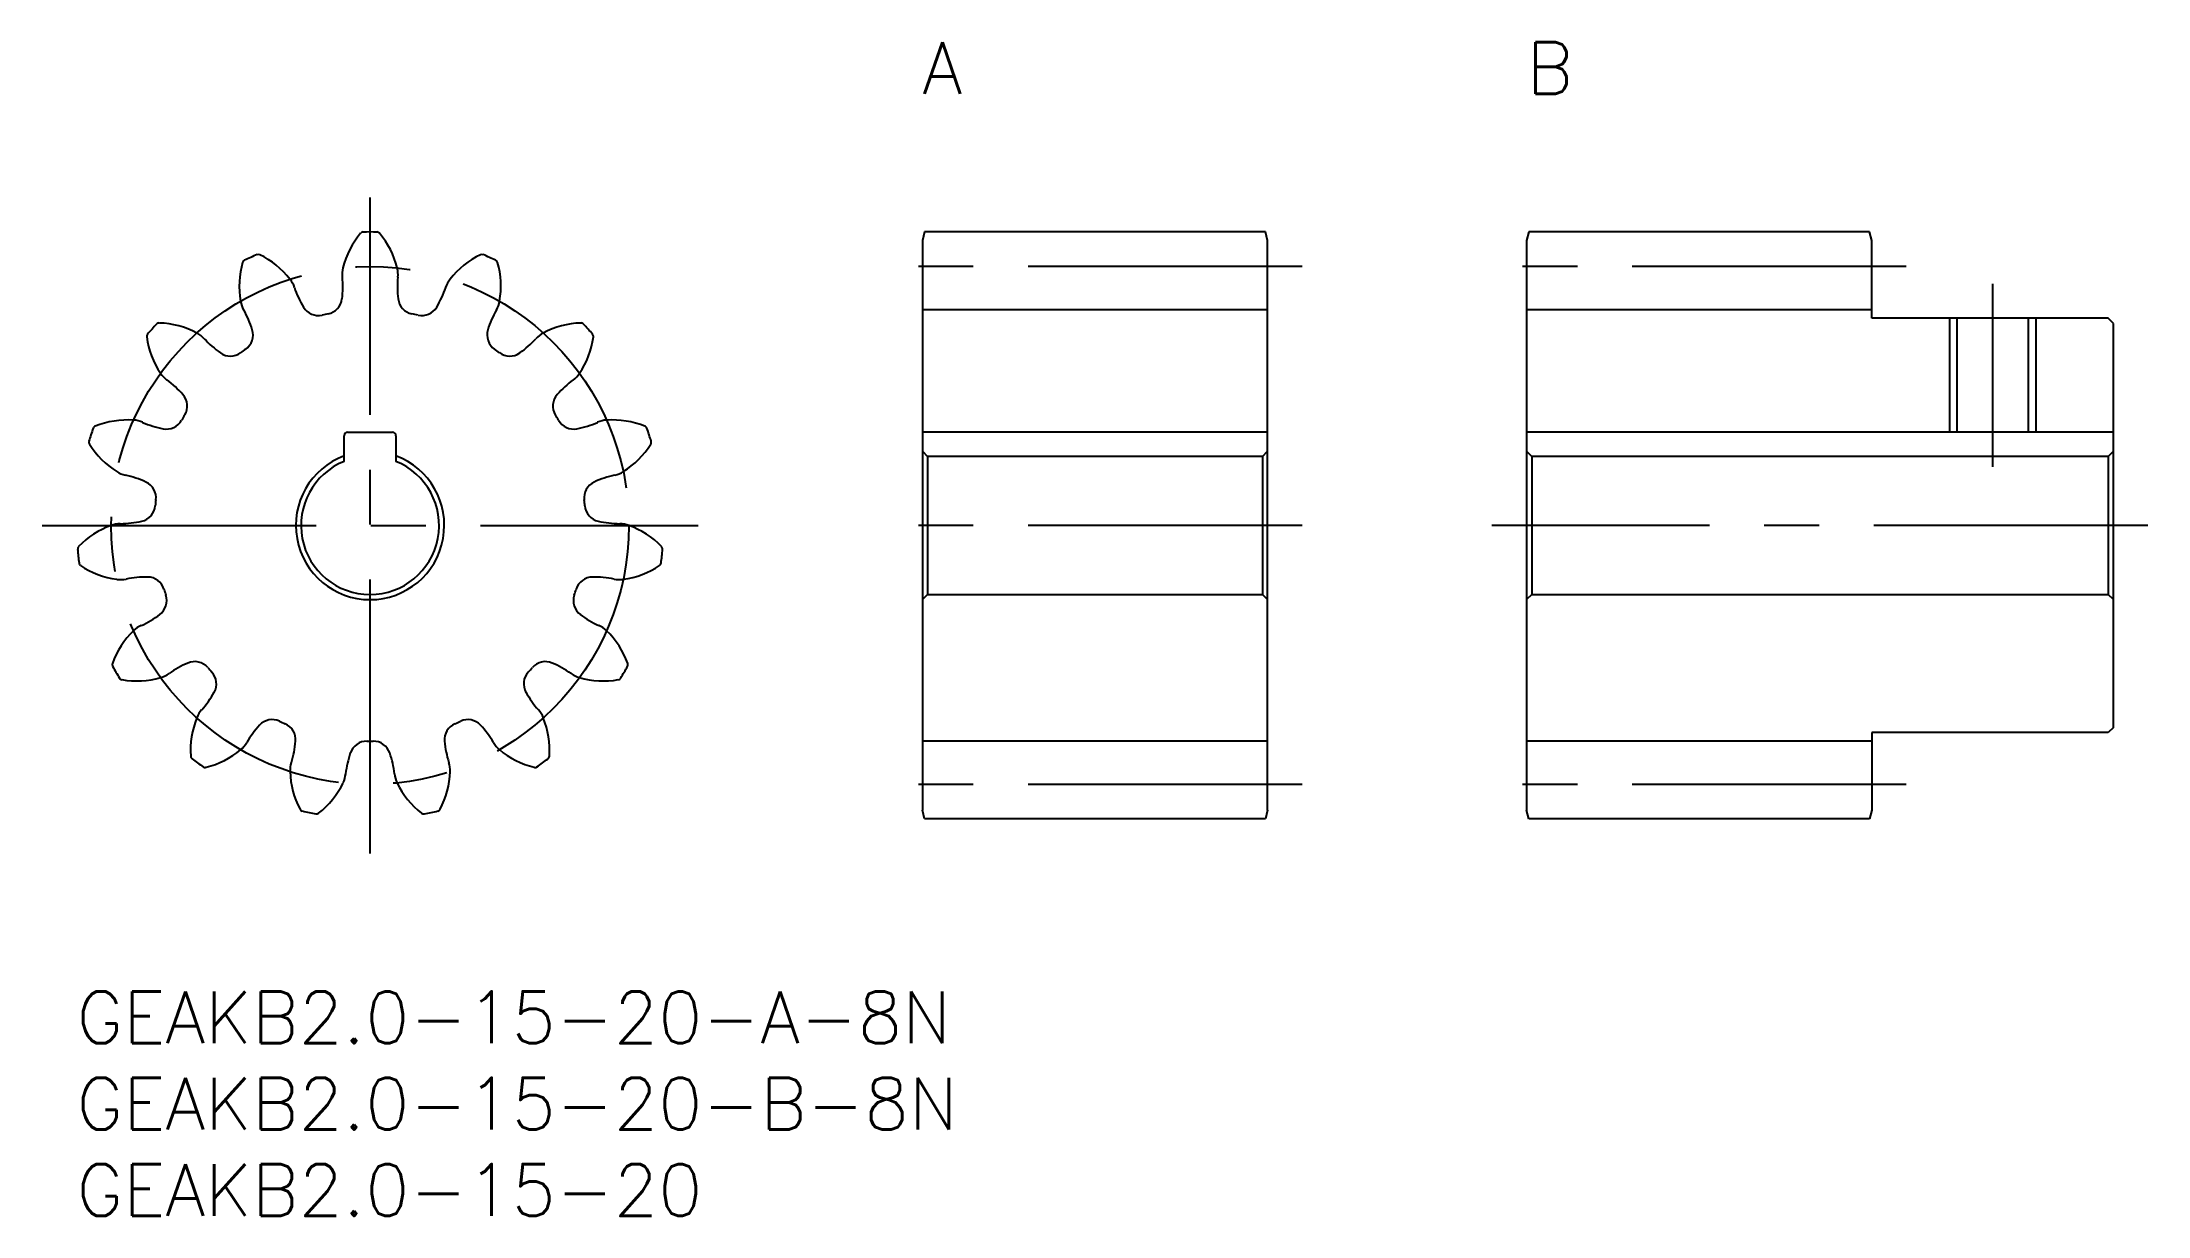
# Model space of a CAD drawing. Extents: x -2 to 120, y -13 to 55.
import ezdxf

# ---------------------------------------------------------------- set-up
doc = ezdxf.new("R2010")
doc.units = 0
doc.header["$LTSCALE"] = 0.5
doc.linetypes.add('CENTER', pattern=[50.8, 31.75, -6.35, 6.35, -6.35])
for name, color, linetype in [('MSM_CENTER', 1, 'CENTER'), ('MSM_CONTINUOUS', 7, 'CONTINUOUS'), ('MSM_NARROW', 5, 'CONTINUOUS'), ('MSM_PART_NUMBER', 7, 'CONTINUOUS')]:
    doc.layers.add(name, color=color, linetype=linetype)
doc.styles.get("Standard").update_dxf_attribs({"font": 'txt.shx', "height": 1, "bigfont": 'bigfont.shx'})

# ---------------------------------------------------------------- blocks, each defined once
blk = doc.blocks.new('*U4')
at = {"layer": 'MSM_PART_NUMBER'}
blk.add_text('GEAKB2.0-15-20-B-8N', height=3, dxfattribs=at).set_placement((0, -8))
blk = doc.blocks.new('*U5')
at = {"layer": 'MSM_PART_NUMBER'}
blk.add_text('GEAKB2.0-15-20-A-8N', height=3, dxfattribs=at).set_placement((0, -3))
blk = doc.blocks.new('*U6')
at = {"layer": 'MSM_PART_NUMBER'}
blk.add_text('GEAKB2.0-15-20', height=3, dxfattribs=at).set_placement((0, -13))
blk = doc.blocks.new('*U7')
at = {"layer": 'MSM_PART_NUMBER'}
blk.add_text('A', height=3, dxfattribs=at).set_placement((49, 52))
blk = doc.blocks.new('*U8')
at = {"layer": 'MSM_PART_NUMBER'}
blk.add_text('B', height=3, dxfattribs=at).set_placement((84, 52))

msp = doc.modelspace()

# ---------------------------------------------------------------- linework, layer by layer
at = {"layer": 'MSM_CENTER'}
for p, q in [((17, 8), (17, 46)), ((71, 42), (47, 42)), ((106, 42), (82, 42)), ((111, 41), (111, 30.4)), ((-2, 27), (36, 27)), ((71, 27), (47, 27)), ((120, 27), (82, 27)), ((71, 12), (47, 12)), ((106, 12), (82, 12))]:
    msp.add_line(p, q, dxfattribs=at)
msp.add_circle((17, 27), 15, dxfattribs=at)
at = {"layer": 'MSM_CONTINUOUS'}
for p, q in [((49.13, 44), (49, 43.5)), ((68.87, 44), (49.13, 44)), ((69, 43.5), (68.87, 44)), ((84.13, 44), (84, 43.5)), ((103.87, 44), (84.13, 44)), ((104, 43.5), (103.87, 44)), ((49, 43.5), (49, 10.5)), ((69, 10.5), (69, 43.5)), ((84, 43.5), (84, 10.5)), ((104, 39), (104, 43.5)), ((69, 39.5), (49, 39.5)), ((104, 39.5), (84, 39.5)), ((117.7, 39), (104, 39)), ((108.93, 39), (108.93, 32.4)), ((113.07, 39), (113.07, 32.4)), ((118, 38.7), (117.7, 39)), ((118, 15.3), (118, 38.7)), ((15.5, 30.71), (15.5, 32.2)), ((15.7, 32.4), (18.3, 32.4)), ((18.5, 32.2), (18.5, 30.71)), ((69, 32.4), (49, 32.4)), ((118, 32.4), (84, 32.4)), ((49, 31.3), (49.3, 31)), ((49.3, 31), (49.3, 23)), ((68.7, 31), (49.3, 31)), ((68.7, 31), (69, 31.3)), ((68.7, 31), (68.7, 23)), ((84, 31.3), (84.3, 31)), ((84.3, 31), (84.3, 23)), ((117.7, 31), (84.3, 31)), ((117.7, 31), (118, 31.3)), ((117.7, 31), (117.7, 23)), ((49.3, 23), (49, 22.7)), ((49.3, 23), (68.7, 23)), ((69, 22.7), (68.7, 23)), ((84.3, 23), (84, 22.7)), ((84.3, 23), (117.7, 23)), ((118, 22.7), (117.7, 23)), ((117.7, 15), (104, 15)), ((104, 15), (104, 10.5)), ((118, 15.3), (117.7, 15)), ((69, 14.5), (49, 14.5)), ((104, 14.5), (84, 14.5)), ((49.13, 10), (49, 10.5)), ((68.87, 10), (49.13, 10)), ((69, 10.5), (68.87, 10)), ((84.13, 10), (84, 10.5)), ((103.87, 10), (84.13, 10)), ((104, 10.5), (103.87, 10))]:
    msp.add_line(p, q, dxfattribs=at)
for centre, radius, start, end in [((20.28, 40.71), 5, 139.9715, 166), ((16.61, 43.8), 0.2, 91.3368, 139.9715), ((17, 27), 17, 88.6632, 91.3368), ((17.39, 43.8), 0.2, 40.0285, 88.6632), ((13.72, 40.71), 5, 14, 40.0285), ((10.53, 42.5), 0.2, 64.0285, 112.6632), ((23.47, 42.5), 0.2, 67.3368, 115.9715), ((14.42, 40.86), 5, 163.9715, 190), ((9.81, 42.18), 0.2, 115.3368, 163.9715), ((17, 27), 17, 112.6632, 115.3368), ((8.42, 38.19), 5, 38, 64.0285), ((17, 41.53), 1.62, 166, 185.2844), ((17, 41.53), 1.62, 354.7156, 14), ((25.58, 38.19), 5, 115.9715, 142), ((17, 27), 17, 64.6632, 67.3368), ((24.19, 42.18), 0.2, 16.0285, 64.6632), ((19.58, 40.86), 5, 350, 16.0285), ((11.09, 40.27), 1.62, 18.7156, 38), ((18.3, 42.71), 6, 198.7156, 210.6805), ((9.42, 40.83), 6, 353.3195, 5.2844), ((24.58, 40.83), 6, 174.7156, 186.6805), ((15.7, 42.71), 6, 329.3195, 341.2844), ((22.91, 40.27), 1.62, 142, 161.2844), ((11.09, 40.27), 1.62, 190, 209.2844), ((4.45, 36.55), 6, 17.3195, 29.2844), ((14, 40.16), 1, 210.6805, 282.8201), ((17, 27), 12.5, 101.1799, 102.8201), ((14.38, 40.24), 1, 281.1799, 353.3195), ((19.62, 40.24), 1, 186.6805, 258.8201), ((17, 27), 12.5, 77.1799, 78.8201), ((20, 40.16), 1, 257.1799, 329.3195), ((29.55, 36.55), 6, 150.7156, 162.6805), ((22.91, 40.27), 1.62, 330.7156, 350), ((4.26, 37.95), 0.2, 139.3368, 187.9715), ((9.01, 38.61), 5, 187.9715, 214), ((17, 27), 17, 136.6632, 139.3368), ((4.78, 38.53), 0.2, 88.0285, 136.6632), ((4.62, 33.73), 5, 62, 88.0285), ((6.2, 36.72), 1.62, 42.7156, 62), ((9.22, 38.03), 1, 305.1799, 17.3195), ((24.78, 38.03), 1, 162.6805, 234.8201), ((27.8, 36.72), 1.62, 118, 137.2844), ((29.38, 33.73), 5, 91.9715, 118), ((24.99, 38.61), 5, 326, 352.0285), ((29.22, 38.53), 0.2, 43.3368, 91.9715), ((17, 27), 17, 40.6632, 43.3368), ((29.74, 37.95), 0.2, 352.0285, 40.6632), ((11.8, 41.89), 6, 222.7156, 234.6805), ((8.91, 37.81), 1, 234.6805, 306.8201), ((17, 27), 12.5, 125.1799, 126.8201), ((17, 27), 12.5, 53.1799, 54.8201), ((25.09, 37.81), 1, 233.1799, 305.3195), ((22.2, 41.89), 6, 305.3195, 317.2844), ((6.2, 36.72), 1.62, 214, 233.2844), ((1.65, 30.62), 6, 41.3195, 53.2844), ((32.35, 30.62), 6, 126.7156, 138.6805), ((27.8, 36.72), 1.62, 306.7156, 326), ((5.41, 33.92), 1, 329.1799, 41.3195), ((28.59, 33.92), 1, 138.6805, 210.8201), ((2.95, 28.11), 5, 86, 112.0285), ((3.18, 31.49), 1.62, 66.7156, 86), ((6.19, 38.48), 6, 246.7156, 258.6805), ((5.21, 33.58), 1, 258.6805, 330.8201), ((17, 27), 12.5, 149.1799, 150.8201), ((17, 27), 12.5, 29.1799, 30.8201), ((28.79, 33.58), 1, 209.1799, 281.3195), ((27.81, 38.48), 6, 281.3195, 293.2844), ((30.82, 31.49), 1.62, 94, 113.2844), ((31.05, 28.11), 5, 67.9715, 94), ((17, 27), 17, 160.6632, 163.3368), ((0.91, 31.82), 0.2, 163.3368, 211.9715), ((1.15, 32.56), 0.2, 112.0285, 160.6632), ((15.7, 32.2), 0.2, 90, 180), ((18.3, 32.2), 0.2, 0, 90), ((32.85, 32.56), 0.2, 19.3368, 67.9715), ((17, 27), 17, 16.6632, 19.3368), ((33.09, 31.82), 0.2, 328.0285, 16.6632), ((4.98, 34.36), 5, 211.9715, 238), ((17, 27), 4.3, 110.4162, 69.5838), ((17, 27), 4, 112.0243, 67.9757), ((29.02, 34.36), 5, 302, 328.0285), ((3.18, 31.49), 1.62, 238, 257.2844), ((1.51, 24.06), 6, 65.3195, 77.2844), ((3.6, 28.6), 1, 353.1799, 65.3195), ((30.4, 28.6), 1, 114.6805, 186.8201), ((32.49, 24.06), 6, 102.7156, 114.6805), ((30.82, 31.49), 1.62, 282.7156, 302), ((3.56, 28.22), 1, 282.6805, 354.8201), ((17, 27), 12.5, 173.1799, 174.8201), ((17, 27), 12.5, 5.1799, 6.8201), ((30.44, 28.22), 1, 185.1799, 257.3195), ((3.71, 22.3), 5, 110, 136.0285), ((2.55, 25.48), 1.62, 90.7156, 110), ((2.46, 33.1), 6, 270.7156, 282.6805), ((31.54, 33.1), 6, 257.3195, 269.2844), ((31.45, 25.48), 1.62, 70, 89.2844), ((30.29, 22.3), 5, 43.9715, 70), ((0.26, 25.63), 0.2, 136.0285, 184.6632), ((33.74, 25.63), 0.2, 355.3368, 43.9715), ((17, 27), 17, 184.6632, 187.3368), ((0.34, 24.85), 0.2, 187.3368, 235.9715), ((3.02, 28.83), 5, 235.9715, 262), ((30.98, 28.83), 5, 278, 304.0285), ((33.66, 24.85), 0.2, 304.0285, 352.6632), ((17, 27), 17, 352.6632, 355.3368), ((2.55, 25.48), 1.62, 262, 281.2844), ((4.04, 18.01), 6, 89.3195, 101.2844), ((4.1, 23.01), 1, 17.1799, 89.3195), ((17, 27), 12.5, 197.1799, 198.8201), ((17, 27), 12.5, 341.1799, 342.8201), ((29.9, 23.01), 1, 90.6805, 162.8201), ((29.96, 18.01), 6, 78.7156, 90.6805), ((31.45, 25.48), 1.62, 258.7156, 278), ((4.22, 22.64), 1, 306.6805, 18.8201), ((29.78, 22.64), 1, 161.1799, 233.3195), ((6.77, 17.3), 5, 134, 160.0285), ((4.42, 19.74), 1.62, 114.7156, 134), ((1.24, 26.65), 6, 294.7156, 306.6805), ((32.76, 26.65), 6, 233.3195, 245.2844), ((29.58, 19.74), 1.62, 46, 65.2844), ((27.23, 17.3), 5, 19.9715, 46), ((2.26, 18.94), 0.2, 160.0285, 208.6632), ((17, 27), 17, 208.6632, 211.3368), ((4.42, 19.74), 1.62, 286, 305.2844), ((8.82, 13.52), 6, 113.3195, 125.2844), ((6.84, 18.11), 1, 41.1799, 113.3195), ((17, 27), 12.5, 221.1799, 222.8201), ((7.1, 17.82), 1, 330.6805, 42.8201), ((26.9, 17.82), 1, 137.1799, 209.3195), ((17, 27), 12.5, 317.1799, 318.8201), ((27.16, 18.11), 1, 66.6805, 138.8201), ((25.18, 13.52), 6, 54.7156, 66.6805), ((29.58, 19.74), 1.62, 234.7156, 254), ((17, 27), 17, 328.6632, 331.3368), ((31.74, 18.94), 0.2, 331.3368, 19.9715), ((2.65, 18.26), 0.2, 211.3368, 259.9715), ((3.49, 22.99), 5, 259.9715, 286), ((2.74, 20.27), 6, 318.7156, 330.6805), ((31.26, 20.27), 6, 209.3195, 221.2844), ((30.51, 22.99), 5, 254, 280.0285), ((31.35, 18.26), 0.2, 280.0285, 328.6632), ((8.46, 15.25), 1.62, 138.7156, 158), ((25.54, 15.25), 1.62, 22, 41.2844), ((11.6, 13.98), 5, 158, 184.0285), ((15.01, 11.36), 6, 137.3195, 149.2844), ((11.33, 14.75), 1, 65.1799, 137.3195), ((17, 27), 12.5, 245.1799, 246.8201), ((11.69, 14.59), 1, 354.6805, 66.8201), ((22.31, 14.59), 1, 113.1799, 185.3195), ((17, 27), 12.5, 293.1799, 294.8201), ((22.67, 14.75), 1, 42.6805, 114.8202), ((18.99, 11.36), 6, 30.7156, 42.6805), ((22.4, 13.98), 5, 355.9715, 22), ((6.81, 13.64), 0.2, 184.0285, 232.6632), ((17, 27), 17, 232.6632, 235.3368), ((6.29, 17.84), 5, 283.9715, 310), ((8.46, 15.25), 1.62, 310, 329.2844), ((6.71, 15.05), 6, 342.7156, 354.6805), ((21.54, 11.9), 6, 161.3195, 173.2844), ((16.81, 13.5), 1, 89.1799, 161.3195), ((17, 27), 12.5, 269.1799, 270.8201), ((17.19, 13.5), 1, 18.6805, 90.8202), ((12.46, 11.9), 6, 6.7156, 18.6805), ((27.29, 15.05), 6, 185.3195, 197.2844), ((25.54, 15.25), 1.62, 210.7156, 230), ((27.71, 17.84), 5, 230, 256.0285), ((17, 27), 17, 304.6632, 307.3368), ((27.19, 13.64), 0.2, 307.3368, 355.9715), ((7.44, 13.18), 0.2, 235.3368, 283.9715), ((13.98, 12.79), 1.62, 162.7156, 182), ((17.36, 12.91), 5, 182, 208.0285), ((13.98, 12.79), 1.62, 334, 353.2844), ((20.02, 12.79), 1.62, 186.7156, 206), ((16.64, 12.91), 5, 331.9715, 358), ((20.02, 12.79), 1.62, 358, 17.2844), ((26.56, 13.18), 0.2, 256.0285, 304.6632), ((10.94, 14.27), 5, 307.9715, 334), ((23.06, 14.27), 5, 206, 232.0285), ((13.12, 10.65), 0.2, 208.0285, 256.6632), ((17, 27), 17, 256.6632, 259.3368), ((13.89, 10.49), 0.2, 259.3368, 307.9715), ((20.11, 10.49), 0.2, 232.0285, 280.6632), ((17, 27), 17, 280.6632, 283.3368), ((20.88, 10.65), 0.2, 283.3368, 331.9715)]:
    msp.add_arc(centre, radius, start, end, dxfattribs=at)
at = {"layer": 'MSM_NARROW'}
for p, q in [((108.5, 39), (108.5, 32.4)), ((113.5, 39), (113.5, 32.4))]:
    msp.add_line(p, q, dxfattribs=at)

# ---------------------------------------------------------------- block references
at = {"layer": 'MSM_CONTINUOUS'}
for name in ['*U7', '*U8', '*U5', '*U4', '*U6']:
    msp.add_blockref(name, (0, 0), dxfattribs=at)

doc.saveas('drawing.dxf')
